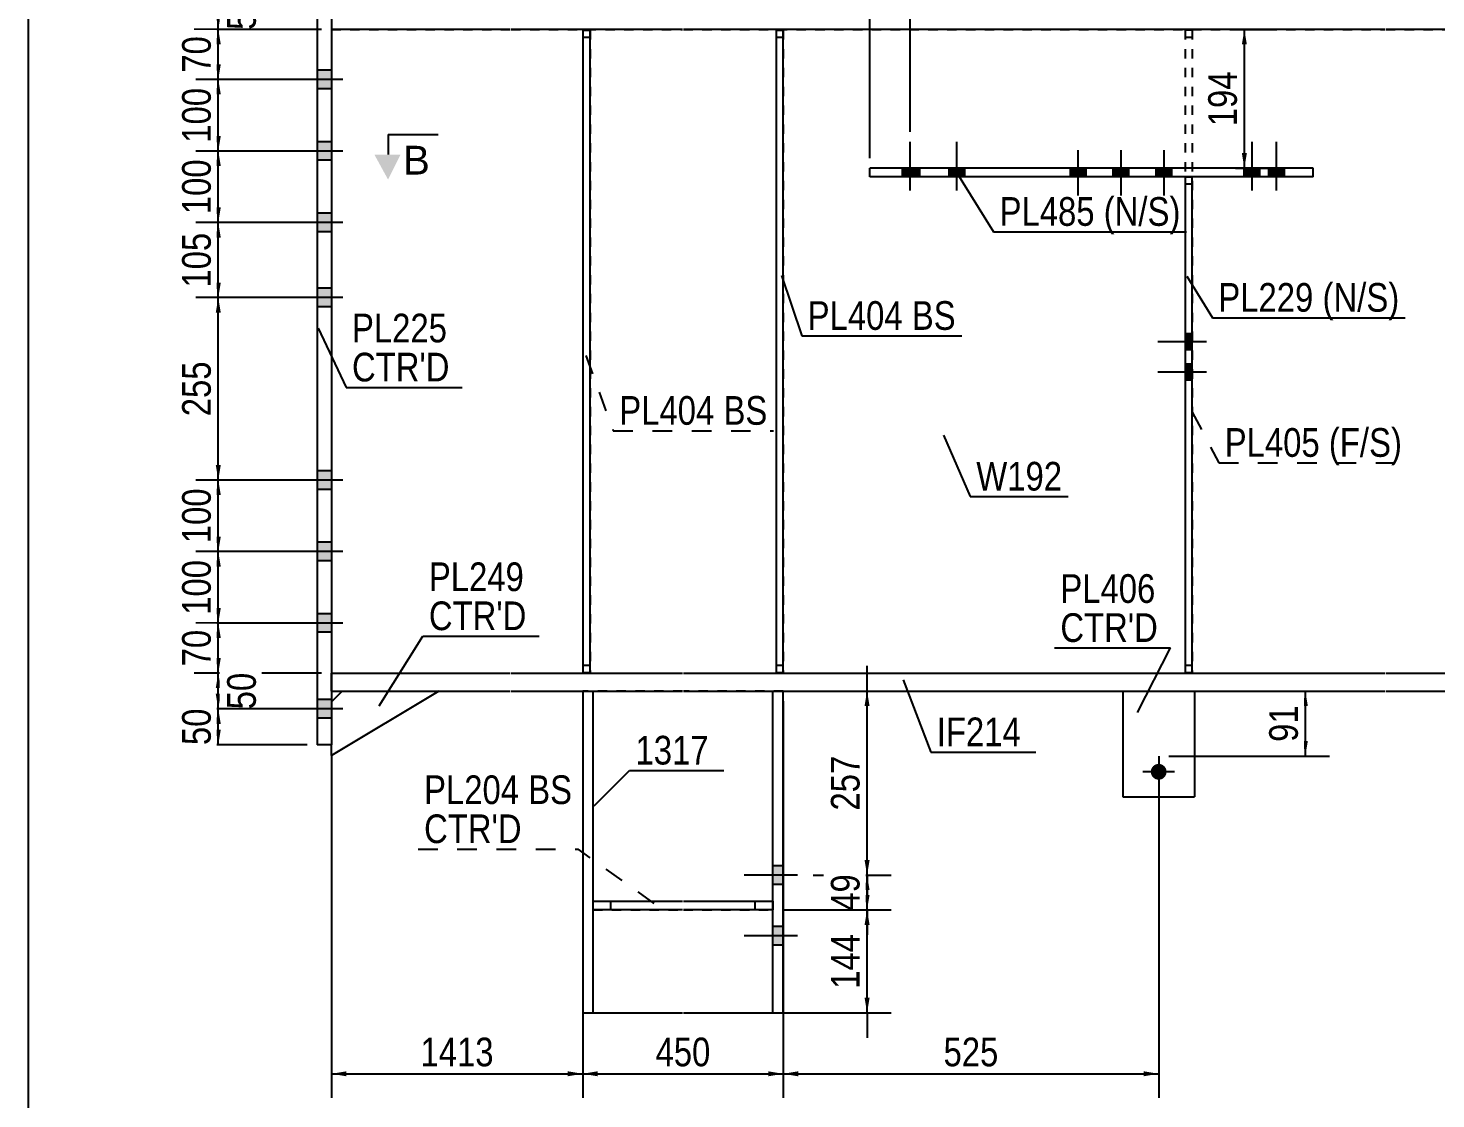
# Model space of a CAD drawing. Header units: millimetres. Extents: x -247 to 166, y -171 to 116.
# Drawn here: x -244.2 to -103.6, y -49.7 to 57.3 of the extents above; entities that cross this region are included whole.
import ezdxf

# ---------------------------------------------------------------- set-up
doc = ezdxf.new("R2010")
doc.units = ezdxf.units.MM
doc.linetypes.add('DXK_LINE_DOT1', pattern=[1.8814, 0.9407, -0.9407])
doc.linetypes.add('DXK_LINE_DOT2', pattern=[3.9198, 1.9599, -1.9599])
doc.styles.add('Arial', font='ARIAL.TTF', dxfattribs={"height": 0.2})
doc.styles.add('Arial Narrow', font='ARIALN.TTF', dxfattribs={"height": 0.2})

# ---------------------------------------------------------------- blocks, each defined once
blk = doc.blocks.new('Unknown-629050129-1210')
at = {"color": 5, "linetype": 'Continuous'}
blk.add_line((-244.22, 116.47), (-244.22, -170.53), dxfattribs=at)
blk = doc.blocks.new('Bolt-629050129-1673 - 1634')
at = {"linetype": 'Continuous'}
for points in [[(-169.83, -26.39), (-169.83, -28.25), (-168.79, -28.25), (-168.79, -26.39)], [(-169.83, -32.46), (-169.83, -34.32), (-168.79, -34.32), (-168.79, -32.46)]]:
    blk.add_hatch(color=3, dxfattribs=at).paths.add_polyline_path(points)
at = {"color": 3, "linetype": 'Continuous'}
for p, q in [((-168.79, -26.39), (-169.83, -26.39)), ((-167.36, -27.32), (-172.71, -27.32)), ((-168.79, -28.25), (-169.83, -28.25)), ((-167.36, -33.39), (-172.71, -33.39)), ((-168.79, -32.46), (-169.83, -32.46)), ((-168.79, -34.32), (-169.83, -34.32))]:
    blk.add_line(p, q, dxfattribs=at)
blk = doc.blocks.new('Part-629050129-1794 - 1634')
at = {"color": 2, "linetype": 'Continuous'}
for p, q in [((-188.81, 57.07), (-188.81, -7.07)), ((-188.81, 57.07), (-188.09, 57.07)), ((-188.09, -7.07), (-188.09, 57.07)), ((-188.81, -7.07), (-188.09, -7.07))]:
    blk.add_line(p, q, dxfattribs=at)
at = {"color": 7, "linetype": 'DXK_LINE_DOT1'}
for p, q in [((-188.81, 56.36), (-188.09, 56.36)), ((-188.81, -6.36), (-188.09, -6.36))]:
    blk.add_line(p, q, dxfattribs=at)
blk = doc.blocks.new('Part-629050129-2099 - 1634')
at = {"color": 2, "linetype": 'Continuous'}
for p, q in [((-213.93, -8.93), (-213.93, -7.14)), ((-213.93, -7.14), (-196.07, -7.14)), ((-195.97, -7.14), (-178.86, -7.14)), ((-178.76, -7.14), (-108.7, -7.14)), ((-108.6, -7.14), (-13.7, -7.14)), ((-213.93, -8.93), (-196.07, -8.93)), ((-195.97, -8.93), (-178.86, -8.93)), ((-178.76, -8.93), (-108.7, -8.93)), ((-108.6, -8.93), (-13.7, -8.93))]:
    blk.add_line(p, q, dxfattribs=at)
blk = doc.blocks.new('Bolt-629050129-1727 - 1634')
at = {"linetype": 'Continuous'}
for points in [[(-128.64, 26.73), (-128.64, 25.16), (-127.93, 25.16), (-127.93, 26.73)], [(-128.64, 23.7), (-128.64, 22.13), (-127.93, 22.13), (-127.93, 23.7)]]:
    blk.add_hatch(color=3, dxfattribs=at).paths.add_polyline_path(points)
at = {"color": 3, "linetype": 'Continuous'}
for p, q in [((-127.93, 26.73), (-128.64, 26.73)), ((-126.5, 25.95), (-131.36, 25.95)), ((-127.93, 25.16), (-128.64, 25.16)), ((-126.5, 22.92), (-131.36, 22.92)), ((-127.93, 23.7), (-128.64, 23.7)), ((-127.93, 22.13), (-128.64, 22.13))]:
    blk.add_line(p, q, dxfattribs=at)
blk = doc.blocks.new('Bolt-629050129-1671 - 1634')
at = {"linetype": 'Continuous'}
blk.add_hatch(color=3, dxfattribs=at).paths.add_polyline_path([(-131.29, -17.79, -1), (-131.29, -16.21, -1)])
at = {"color": 3, "linetype": 'Continuous'}
for p, q in [((-131.29, -15.43), (-131.29, -18.57)), ((-129.71, -17), (-132.86, -17))]:
    blk.add_line(p, q, dxfattribs=at)
blk = doc.blocks.new('Bolt-629050129-1728 - 1634')
at = {"color": 3, "linetype": 'DXK_LINE_DOT2'}
for p, q in [((-127.93, 26.73), (-128.64, 26.73)), ((-126.5, 25.95), (-131.36, 25.95)), ((-127.93, 25.16), (-128.64, 25.16)), ((-126.5, 22.92), (-131.36, 22.92)), ((-127.93, 23.7), (-128.64, 23.7)), ((-127.93, 22.13), (-128.64, 22.13))]:
    blk.add_line(p, q, dxfattribs=at)
blk = doc.blocks.new('Bolt-629050129-1672 - 1634')
at = {"linetype": 'Continuous'}
for points in [[(-169.83, -26.39), (-169.83, -28.25), (-168.79, -28.25), (-168.79, -26.39)], [(-169.83, -32.46), (-169.83, -34.32), (-168.79, -34.32), (-168.79, -32.46)]]:
    blk.add_hatch(color=3, dxfattribs=at).paths.add_polyline_path(points)
at = {"color": 3, "linetype": 'Continuous'}
for p, q in [((-168.79, -26.39), (-169.83, -26.39)), ((-167.36, -27.32), (-172.71, -27.32)), ((-168.79, -28.25), (-169.83, -28.25)), ((-167.36, -33.39), (-172.71, -33.39)), ((-168.79, -32.46), (-169.83, -32.46)), ((-168.79, -34.32), (-169.83, -34.32))]:
    blk.add_line(p, q, dxfattribs=at)
blk = doc.blocks.new('Part-629050129-1726 - 1634')
at = {"color": 2, "linetype": 'Continuous'}
for p, q in [((-134.86, -8.93), (-134.86, -19.5)), ((-127.71, -8.93), (-127.71, -19.5)), ((-134.86, -19.5), (-127.71, -19.5))]:
    blk.add_line(p, q, dxfattribs=at)
at = {"color": 7, "linetype": 'DXK_LINE_DOT1'}
blk.add_line((-134.86, -8.93), (-127.71, -8.93), dxfattribs=at)
blk = doc.blocks.new('Part-629050129-1881 - 1634')
at = {"color": 2, "linetype": 'Continuous'}
for p, q in [((-128.64, 42.43), (-128.64, -7.07)), ((-127.93, -7.07), (-127.93, 42.43)), ((-128.64, -7.07), (-127.93, -7.07))]:
    blk.add_line(p, q, dxfattribs=at)
at = {"color": 7, "linetype": 'DXK_LINE_DOT1'}
for p, q in [((-128.64, 42.43), (-127.93, 42.43)), ((-128.64, 41.71), (-127.93, 41.71))]:
    blk.add_line(p, q, dxfattribs=at)
blk = doc.blocks.new('Part-629050129-1750 - 1634')
at = {"color": 7, "linetype": 'DXK_LINE_DOT1'}
for p, q in [((-128.64, 57.07), (-128.64, -7.07)), ((-127.93, 57.07), (-128.64, 57.07)), ((-128.64, 56.36), (-127.93, 56.36)), ((-127.93, 57.07), (-127.93, -7.07)), ((-128.64, -6.36), (-127.93, -6.36)), ((-128.64, -7.07), (-127.93, -7.07))]:
    blk.add_line(p, q, dxfattribs=at)
blk = doc.blocks.new('Part-629050129-1772 - 1634')
at = {"color": 7, "linetype": 'DXK_LINE_DOT1'}
for p, q in [((-169.5, 57.07), (-169.5, -7.07)), ((-168.79, 57.07), (-169.5, 57.07)), ((-169.5, 56.36), (-168.79, 56.36)), ((-168.79, 57.07), (-168.79, -7.07)), ((-169.5, -6.36), (-168.79, -6.36)), ((-169.5, -7.07), (-168.79, -7.07))]:
    blk.add_line(p, q, dxfattribs=at)
blk = doc.blocks.new('Part-629050129-1859 - 1634')
at = {"color": 2, "linetype": 'Continuous'}
for p, q in [((-169.5, 57.07), (-169.5, -7.07)), ((-169.5, 57.07), (-168.79, 57.07)), ((-168.79, -7.07), (-168.79, 57.07)), ((-169.5, -7.07), (-168.79, -7.07))]:
    blk.add_line(p, q, dxfattribs=at)
blk = doc.blocks.new('Part-629050129-2055 - 1634')
at = {"color": 2, "linetype": 'Continuous'}
for p, q in [((-213.93, 58.93), (-213.93, 57.14)), ((-196.07, 57.14), (-213.93, 57.14)), ((-178.86, 57.14), (-195.97, 57.14)), ((-108.7, 57.14), (-178.76, 57.14)), ((-13.7, 57.14), (-108.6, 57.14))]:
    blk.add_line(p, q, dxfattribs=at)
blk = doc.blocks.new('Part-629050129-2138 - 1634')
at = {"color": 2, "linetype": 'Continuous'}
for p, q in [((-215.36, 64.29), (-213.93, 64.29)), ((-215.36, 64.29), (-215.36, -14.29)), ((-213.93, 64.29), (-213.93, -14.29)), ((-213.93, -14.29), (-215.36, -14.29))]:
    blk.add_line(p, q, dxfattribs=at)
blk = doc.blocks.new('Part-629050129-2167 - 1634')
at = {"color": 2, "linetype": 'Continuous'}
for p, q in [((-203.21, -8.93), (-213.93, -15.36)), ((-212.86, -8.93), (-213.93, -10)), ((-213.93, -15.36), (-213.93, -14.29))]:
    blk.add_line(p, q, dxfattribs=at)
at = {"color": 7, "linetype": 'DXK_LINE_DOT1'}
for p, q in [((-212.86, -8.93), (-203.21, -8.93)), ((-213.93, -10), (-213.93, -14.29))]:
    blk.add_line(p, q, dxfattribs=at)
blk = doc.blocks.new('Part-629050129-2177 - 1634')
at = {"color": 7, "linetype": 'DXK_LINE_DOT1'}
for p, q in [((-213.93, 57.14), (-213.93, -7.14)), ((-213.93, 57.14), (-196.07, 57.14)), ((-195.97, 57.14), (-178.86, 57.14)), ((-178.76, 57.14), (-108.7, 57.14)), ((-108.6, 57.14), (-95.92, 57.14)), ((-213.93, -7.14), (-196.07, -7.14)), ((-195.97, -7.14), (-178.86, -7.14)), ((-178.76, -7.14), (-108.7, -7.14)), ((-108.6, -7.14), (-95.92, -7.14))]:
    blk.add_line(p, q, dxfattribs=at)
blk = doc.blocks.new('Bolt-629050129-2180 - 1634')
at = {"linetype": 'Continuous'}
for points in [[(-215.36, 61.64), (-215.36, 59.79), (-213.93, 59.79), (-213.93, 61.64)], [(-215.36, 61.64), (-215.36, 59.79), (-213.93, 59.79), (-213.93, 61.64)], [(-215.36, 53.07), (-215.36, 51.21), (-213.93, 51.21), (-213.93, 53.07)], [(-215.36, 53.07), (-215.36, 51.21), (-213.93, 51.21), (-213.93, 53.07)], [(-215.36, 45.93), (-215.36, 44.07), (-213.93, 44.07), (-213.93, 45.93)], [(-215.36, 45.93), (-215.36, 44.07), (-213.93, 44.07), (-213.93, 45.93)], [(-215.36, 38.79), (-215.36, 36.93), (-213.93, 36.93), (-213.93, 38.79)], [(-215.36, 38.79), (-215.36, 36.93), (-213.93, 36.93), (-213.93, 38.79)], [(-215.36, 31.29), (-215.36, 29.43), (-213.93, 29.43), (-213.93, 31.29)], [(-215.36, 31.29), (-215.36, 29.43), (-213.93, 29.43), (-213.93, 31.29)], [(-215.36, 13.07), (-215.36, 11.21), (-213.93, 11.21), (-213.93, 13.07)], [(-215.36, 13.07), (-215.36, 11.21), (-213.93, 11.21), (-213.93, 13.07)], [(-215.36, 5.93), (-215.36, 4.07), (-213.93, 4.07), (-213.93, 5.93)], [(-215.36, 5.93), (-215.36, 4.07), (-213.93, 4.07), (-213.93, 5.93)], [(-215.36, -1.21), (-215.36, -3.07), (-213.93, -3.07), (-213.93, -1.21)], [(-215.36, -1.21), (-215.36, -3.07), (-213.93, -3.07), (-213.93, -1.21)], [(-215.36, -9.79), (-215.36, -11.64), (-213.93, -11.64), (-213.93, -9.79)], [(-215.36, -9.79), (-215.36, -11.64), (-213.93, -11.64), (-213.93, -9.79)]]:
    blk.add_hatch(color=3, dxfattribs=at).paths.add_polyline_path(points)
at = {"color": 3, "linetype": 'Continuous'}
for p, q in [((-212.79, 60.71), (-220.36, 60.71)), ((-212.79, 60.71), (-220.36, 60.71)), ((-213.93, 61.64), (-215.36, 61.64)), ((-213.93, 61.64), (-215.36, 61.64)), ((-213.93, 59.79), (-215.36, 59.79)), ((-213.93, 59.79), (-215.36, 59.79)), ((-212.79, 52.14), (-220.36, 52.14)), ((-212.79, 52.14), (-220.36, 52.14)), ((-213.93, 53.07), (-215.36, 53.07)), ((-213.93, 53.07), (-215.36, 53.07)), ((-213.93, 51.21), (-215.36, 51.21)), ((-213.93, 51.21), (-215.36, 51.21)), ((-212.79, 45), (-220.36, 45)), ((-212.79, 45), (-220.36, 45)), ((-213.93, 45.93), (-215.36, 45.93)), ((-213.93, 45.93), (-215.36, 45.93)), ((-213.93, 44.07), (-215.36, 44.07)), ((-213.93, 44.07), (-215.36, 44.07)), ((-213.93, 38.79), (-215.36, 38.79)), ((-213.93, 38.79), (-215.36, 38.79)), ((-212.79, 37.86), (-220.36, 37.86)), ((-212.79, 37.86), (-220.36, 37.86)), ((-213.93, 36.93), (-215.36, 36.93)), ((-213.93, 36.93), (-215.36, 36.93)), ((-213.93, 31.29), (-215.36, 31.29)), ((-213.93, 31.29), (-215.36, 31.29)), ((-212.79, 30.36), (-220.36, 30.36)), ((-212.79, 30.36), (-220.36, 30.36)), ((-213.93, 29.43), (-215.36, 29.43)), ((-213.93, 29.43), (-215.36, 29.43)), ((-213.93, 13.07), (-215.36, 13.07)), ((-213.93, 13.07), (-215.36, 13.07)), ((-212.79, 12.14), (-220.36, 12.14)), ((-212.79, 12.14), (-220.36, 12.14)), ((-213.93, 11.21), (-215.36, 11.21)), ((-213.93, 11.21), (-215.36, 11.21)), ((-213.93, 5.93), (-215.36, 5.93)), ((-213.93, 5.93), (-215.36, 5.93)), ((-212.79, 5), (-220.36, 5)), ((-212.79, 5), (-220.36, 5)), ((-213.93, 4.07), (-215.36, 4.07)), ((-213.93, 4.07), (-215.36, 4.07)), ((-213.93, -1.21), (-215.36, -1.21)), ((-213.93, -1.21), (-215.36, -1.21)), ((-212.79, -2.14), (-220.36, -2.14)), ((-212.79, -2.14), (-220.36, -2.14)), ((-213.93, -3.07), (-215.36, -3.07)), ((-213.93, -3.07), (-215.36, -3.07)), ((-213.93, -9.79), (-215.36, -9.79)), ((-213.93, -9.79), (-215.36, -9.79)), ((-212.79, -10.71), (-220.36, -10.71)), ((-212.79, -10.71), (-220.36, -10.71)), ((-213.93, -11.64), (-215.36, -11.64)), ((-213.93, -11.64), (-215.36, -11.64))]:
    blk.add_line(p, q, dxfattribs=at)
blk = doc.blocks.new('Part-629050129-2203 - 1634')
at = {"color": 7, "linetype": 'DXK_LINE_DOT1'}
for p, q in [((-188.81, 57.07), (-188.81, -7.07)), ((-188.09, 57.07), (-188.81, 57.07)), ((-188.09, 57.07), (-188.09, -7.07)), ((-188.81, -7.07), (-188.09, -7.07))]:
    blk.add_line(p, q, dxfattribs=at)
blk = doc.blocks.new('Part-629050129-2225 - 1634')
at = {"color": 2, "linetype": 'Continuous'}
for p, q in [((-187.79, -29.93), (-178.86, -29.93)), ((-178.86, -30.79), (-187.79, -30.79)), ((-178.76, -29.93), (-169.83, -29.93)), ((-169.83, -30.79), (-178.76, -30.79))]:
    blk.add_line(p, q, dxfattribs=at)
at = {"color": 7, "linetype": 'DXK_LINE_DOT1'}
for p, q in [((-187.79, -30.79), (-187.79, -29.93)), ((-186, -30.79), (-186, -29.93)), ((-171.61, -30.79), (-171.61, -29.93)), ((-169.83, -29.93), (-169.83, -30.79))]:
    blk.add_line(p, q, dxfattribs=at)
blk = doc.blocks.new('Part-629050129-2247 - 1634')
at = {"color": 7, "linetype": 'DXK_LINE_DOT1'}
for p, q in [((-187.79, -29.93), (-178.86, -29.93)), ((-187.79, -30.79), (-178.86, -30.79)), ((-178.76, -29.93), (-169.83, -29.93)), ((-178.76, -30.79), (-169.83, -30.79))]:
    blk.add_line(p, q, dxfattribs=at)
blk = doc.blocks.new('Part-629050129-2252 - 1634')
at = {"color": 2, "linetype": 'Continuous'}
for p, q in [((-188.83, -8.93), (-188.83, -41.07)), ((-187.79, -41.07), (-187.79, -8.93)), ((-169.83, -41.07), (-169.83, -8.93)), ((-168.79, -41.07), (-168.79, -8.93)), ((-188.83, -41.07), (-178.86, -41.07)), ((-178.76, -41.07), (-168.79, -41.07))]:
    blk.add_line(p, q, dxfattribs=at)
at = {"color": 7, "linetype": 'DXK_LINE_DOT1'}
for p, q in [((-178.86, -8.93), (-188.83, -8.93)), ((-168.79, -8.93), (-178.76, -8.93))]:
    blk.add_line(p, q, dxfattribs=at)
blk = doc.blocks.new('Part-629050129-3416 - 1634')
at = {"color": 2, "linetype": 'Continuous'}
for p, q in [((-160.13, 42.43), (-160.13, 43.29)), ((-115.85, 43.29), (-160.13, 43.29)), ((-115.85, 42.43), (-160.13, 42.43)), ((-155.15, 42.43), (-155.15, 43.29)), ((-121.22, 42.43), (-121.22, 43.29)), ((-115.85, 42.43), (-115.85, 43.29))]:
    blk.add_line(p, q, dxfattribs=at)
blk = doc.blocks.new('Bolt-629050129-3427 - 1634')
at = {"linetype": 'Continuous'}
for points in [[(-122.74, 42.43), (-121.17, 42.43), (-121.17, 43.29), (-122.74, 43.29)], [(-120.29, 42.43), (-118.72, 42.43), (-118.72, 43.29), (-120.29, 43.29)]]:
    blk.add_hatch(color=3, dxfattribs=at).paths.add_polyline_path(points)
at = {"color": 3, "linetype": 'Continuous'}
for p, q in [((-121.95, 41.07), (-121.95, 45.93)), ((-119.51, 41.07), (-119.51, 45.93)), ((-122.74, 42.43), (-122.74, 43.29)), ((-121.17, 42.43), (-121.17, 43.29)), ((-120.29, 42.43), (-120.29, 43.29)), ((-118.72, 42.43), (-118.72, 43.29))]:
    blk.add_line(p, q, dxfattribs=at)
blk = doc.blocks.new('Bolt-629050129-3428 - 1634')
at = {"linetype": 'Continuous'}
for points in [[(-156.89, 42.43), (-155.32, 42.43), (-155.32, 43.29), (-156.89, 43.29)], [(-152.23, 42.43), (-150.66, 42.43), (-150.66, 43.29), (-152.23, 43.29)]]:
    blk.add_hatch(color=3, dxfattribs=at).paths.add_polyline_path(points)
at = {"color": 3, "linetype": 'Continuous'}
for p, q in [((-156.1, 41.07), (-156.1, 45.93)), ((-151.45, 41.07), (-151.45, 45.93)), ((-156.89, 42.43), (-156.89, 43.29)), ((-155.32, 42.43), (-155.32, 43.29)), ((-152.23, 42.43), (-152.23, 43.29)), ((-150.66, 42.43), (-150.66, 43.29))]:
    blk.add_line(p, q, dxfattribs=at)
blk = doc.blocks.new('Bolt-629050129-6801 - 1634')
at = {"linetype": 'Continuous'}
for points in [[(-138.57, 43.29), (-140.14, 43.29), (-140.14, 42.43), (-138.57, 42.43)], [(-134.29, 43.29), (-135.86, 43.29), (-135.86, 42.43), (-134.29, 42.43)], [(-130, 43.29), (-131.57, 43.29), (-131.57, 42.43), (-130, 42.43)]]:
    blk.add_hatch(color=3, dxfattribs=at).paths.add_polyline_path(points)
at = {"color": 3, "linetype": 'Continuous'}
for p, q in [((-139.36, 45.07), (-139.36, 40.21)), ((-135.07, 45.07), (-135.07, 40.21)), ((-130.79, 45.07), (-130.79, 40.21)), ((-140.14, 43.29), (-140.14, 42.43)), ((-138.57, 43.29), (-138.57, 42.43)), ((-135.86, 43.29), (-135.86, 42.43)), ((-134.29, 43.29), (-134.29, 42.43)), ((-131.57, 43.29), (-131.57, 42.43)), ((-130, 43.29), (-130, 42.43))]:
    blk.add_line(p, q, dxfattribs=at)
blk = doc.blocks.new('StraightDimension-629050129-6366 - 1634')
at = {"linetype": 'Continuous'}
blk.add_hatch(color=7, dxfattribs=at).paths.add_polyline_path([(-161.63, 98.41), (-160.13, 98.16), (-161.63, 97.91)])
at = {"color": 7, "linetype": 'Continuous'}
for p, q in [((-160.13, 44.29), (-160.13, 102.66)), ((-170.2, 98.16), (-160.13, 98.16))]:
    blk.add_line(p, q, dxfattribs=at)
at = {"color": 0}
blk.add_wipeout([(-160.91, 99.06), (-160.91, 103.26), (-169.42, 103.26), (-169.42, 99.06)], dxfattribs=at)
at = {"color": 3, "style": 'Arial Narrow'}
blk.add_text('1984', height=2.863, dxfattribs=at).set_placement((-168.82, 99.66))
blk = doc.blocks.new('StraightDimension-629050129-2332 - 1634')
at = {"linetype": 'Continuous'}
for points in [[(-116.89, -10.43), (-116.64, -8.93), (-116.39, -10.43)], [(-116.39, -13.93), (-116.64, -15.43), (-116.89, -13.93)]]:
    blk.add_hatch(color=7, dxfattribs=at).paths.add_polyline_path(points)
at = {"color": 7, "linetype": 'Continuous'}
for p, q in [((-121.8, -8.93), (-114.24, -8.93)), ((-116.64, -15.43), (-116.64, -8.93)), ((-130.29, -15.43), (-114.24, -15.43))]:
    blk.add_line(p, q, dxfattribs=at)
at = {"color": 0}
blk.add_wipeout([(-116.79, -9.75), (-120.99, -9.75), (-120.99, -14.61), (-116.79, -14.61)], dxfattribs=at)
at = {"color": 3, "style": 'Arial Narrow'}
blk.add_text('91', height=2.863, rotation=90.0002, dxfattribs=at).set_placement((-117.39, -14.01))
blk = doc.blocks.new('StraightDimension-629050129-6365 - 1634')
at = {"linetype": 'Continuous'}
blk.add_hatch(color=7, dxfattribs=at).paths.add_polyline_path([(-157.6, 92.71), (-156.1, 92.46), (-157.6, 92.21)])
at = {"color": 7, "linetype": 'Continuous'}
for p, q in [((-156.1, 46.93), (-156.1, 96.96)), ((-166.17, 92.46), (-156.1, 92.46))]:
    blk.add_line(p, q, dxfattribs=at)
at = {"color": 0}
blk.add_wipeout([(-156.88, 93.36), (-156.88, 97.56), (-165.39, 97.56), (-165.39, 93.36)], dxfattribs=at)
at = {"color": 3, "style": 'Arial Narrow'}
blk.add_text('2041', height=2.863, dxfattribs=at).set_placement((-164.79, 93.96))
blk = doc.blocks.new('StraightDimension-629050129-2449 - 1634')
at = {"linetype": 'Continuous'}
for points in [[(-212.43, -47.41), (-213.93, -47.16), (-212.43, -46.91)], [(-190.33, -46.91), (-188.83, -47.16), (-190.33, -47.41)]]:
    blk.add_hatch(color=7, dxfattribs=at).paths.add_polyline_path(points)
at = {"color": 7, "linetype": 'Continuous'}
for p, q in [((-188.83, -9.93), (-188.83, -49.56)), ((-213.93, -15.29), (-213.93, -49.56)), ((-213.93, -47.16), (-188.83, -47.16))]:
    blk.add_line(p, q, dxfattribs=at)
at = {"color": 0}
blk.add_wipeout([(-197.12, -47.01), (-197.12, -42.81), (-205.63, -42.81), (-205.63, -47.01)], dxfattribs=at)
at = {"color": 3, "style": 'Arial Narrow'}
blk.add_text('1413', height=2.863, dxfattribs=at).set_placement((-205.03, -46.41))
blk = doc.blocks.new('StraightDimension-629050129-2459 - 1634')
at = {"linetype": 'Continuous'}
for points in [[(-187.33, -47.41), (-188.83, -47.16), (-187.33, -46.91)], [(-170.29, -46.91), (-168.79, -47.16), (-170.29, -47.41)]]:
    blk.add_hatch(color=7, dxfattribs=at).paths.add_polyline_path(points)
at = {"color": 7, "linetype": 'Continuous'}
for p, q in [((-188.83, -9.93), (-188.83, -49.56)), ((-168.79, -9.93), (-168.79, -49.56)), ((-188.83, -47.16), (-168.79, -47.16))]:
    blk.add_line(p, q, dxfattribs=at)
at = {"color": 0}
blk.add_wipeout([(-175.46, -47.01), (-175.46, -42.81), (-182.15, -42.81), (-182.15, -47.01)], dxfattribs=at)
at = {"color": 3, "style": 'Arial Narrow'}
blk.add_text('450', height=2.863, dxfattribs=at).set_placement((-181.55, -46.41))
blk = doc.blocks.new('StraightDimension-629050129-2467 - 1634')
at = {"linetype": 'Continuous'}
for points in [[(-167.29, -47.41), (-168.79, -47.16), (-167.29, -46.91)], [(-132.79, -46.91), (-131.29, -47.16), (-132.79, -47.41)]]:
    blk.add_hatch(color=7, dxfattribs=at).paths.add_polyline_path(points)
at = {"color": 7, "linetype": 'Continuous'}
for p, q in [((-168.79, -9.93), (-168.79, -49.56)), ((-131.29, -16.43), (-131.29, -49.56)), ((-168.79, -47.16), (-131.29, -47.16))]:
    blk.add_line(p, q, dxfattribs=at)
at = {"color": 0}
blk.add_wipeout([(-146.69, -47.01), (-146.69, -42.81), (-153.38, -42.81), (-153.38, -47.01)], dxfattribs=at)
at = {"color": 3, "style": 'Arial Narrow'}
blk.add_text('525', height=2.863, dxfattribs=at).set_placement((-152.78, -46.41))
blk = doc.blocks.new('StraightDimension-629050129-2559 - 1634')
at = {"linetype": 'Continuous'}
for points in [[(-122.98, 55.64), (-122.73, 57.14), (-122.48, 55.64)], [(-122.48, 44.79), (-122.73, 43.29), (-122.98, 44.79)]]:
    blk.add_hatch(color=7, dxfattribs=at).paths.add_polyline_path(points)
at = {"color": 7, "linetype": 'Continuous'}
for p, q in [((-123.61, 57.14), (-120.33, 57.14)), ((-122.73, 43.29), (-122.73, 57.14)), ((-123.61, 43.29), (-120.33, 43.29))]:
    blk.add_line(p, q, dxfattribs=at)
at = {"color": 0}
blk.add_wipeout([(-122.88, 53.56), (-127.08, 53.56), (-127.08, 46.87), (-122.88, 46.87)], dxfattribs=at)
at = {"color": 3, "style": 'Arial Narrow'}
blk.add_text('194', height=2.863, rotation=90.0002, dxfattribs=at).set_placement((-123.48, 47.47))
blk = doc.blocks.new('StraightDimension-629050129-3765 - 1634')
at = {"linetype": 'Continuous'}
for points in [[(-225.48, 59.21), (-225.23, 60.71), (-224.98, 59.21)], [(-224.98, 58.64), (-225.23, 57.14), (-225.48, 58.64)]]:
    blk.add_hatch(color=7, dxfattribs=at).paths.add_polyline_path(points)
at = {"color": 7, "linetype": 'Continuous'}
for p, q in [((-214.93, 60.71), (-227.63, 60.71)), ((-225.23, 57.14), (-225.23, 60.71)), ((-214.93, 57.14), (-227.63, 57.14))]:
    blk.add_line(p, q, dxfattribs=at)
at = {"color": 0}
blk.add_wipeout([(-220.88, 61.36), (-225.08, 61.36), (-225.08, 56.5), (-220.88, 56.5)], dxfattribs=at)
at = {"color": 3, "style": 'Arial Narrow'}
blk.add_text('50', height=2.863, rotation=90.0002, dxfattribs=at).set_placement((-221.48, 57.1))
blk = doc.blocks.new('StraightDimension-629050129-3766 - 1634')
at = {"linetype": 'Continuous'}
for points in [[(-225.48, 55.64), (-225.23, 57.14), (-224.98, 55.64)], [(-224.98, 53.65), (-225.23, 52.15), (-225.48, 53.65)]]:
    blk.add_hatch(color=7, dxfattribs=at).paths.add_polyline_path(points)
at = {"color": 7, "linetype": 'Continuous'}
for p, q in [((-214.93, 57.14), (-227.48, 57.14)), ((-225.23, 52.15), (-225.23, 57.14)), ((-214.93, 52.15), (-227.48, 52.15))]:
    blk.add_line(p, q, dxfattribs=at)
at = {"color": 0}
blk.add_wipeout([(-225.38, 57.07), (-229.58, 57.07), (-229.58, 52.22), (-225.38, 52.22)], dxfattribs=at)
at = {"color": 3, "style": 'Arial Narrow'}
blk.add_text('70', height=2.863, rotation=90.0002, dxfattribs=at).set_placement((-225.98, 52.82))
blk = doc.blocks.new('StraightDimension-629050129-3767 - 1634')
at = {"linetype": 'Continuous'}
for points in [[(-225.48, 50.65), (-225.23, 52.15), (-224.98, 50.65)], [(-224.98, 46.5), (-225.23, 45), (-225.48, 46.5)]]:
    blk.add_hatch(color=7, dxfattribs=at).paths.add_polyline_path(points)
at = {"color": 7, "linetype": 'Continuous'}
for p, q in [((-214.93, 52.15), (-227.48, 52.15)), ((-225.23, 45), (-225.23, 52.15)), ((-214.93, 45), (-227.48, 45))]:
    blk.add_line(p, q, dxfattribs=at)
at = {"color": 0}
blk.add_wipeout([(-225.38, 51.92), (-229.58, 51.92), (-229.58, 45.23), (-225.38, 45.23)], dxfattribs=at)
at = {"color": 3, "style": 'Arial Narrow'}
blk.add_text('100', height=2.863, rotation=90.0002, dxfattribs=at).set_placement((-225.98, 45.83))
blk = doc.blocks.new('StraightDimension-629050129-3768 - 1634')
at = {"linetype": 'Continuous'}
for points in [[(-225.48, 43.5), (-225.23, 45), (-224.98, 43.5)], [(-224.98, 39.36), (-225.23, 37.86), (-225.48, 39.36)]]:
    blk.add_hatch(color=7, dxfattribs=at).paths.add_polyline_path(points)
at = {"color": 7, "linetype": 'Continuous'}
for p, q in [((-214.93, 45), (-227.48, 45)), ((-225.23, 37.86), (-225.23, 45)), ((-214.93, 37.86), (-227.48, 37.86))]:
    blk.add_line(p, q, dxfattribs=at)
at = {"color": 0}
blk.add_wipeout([(-225.38, 44.77), (-229.58, 44.77), (-229.58, 38.09), (-225.38, 38.09)], dxfattribs=at)
at = {"color": 3, "style": 'Arial Narrow'}
blk.add_text('100', height=2.863, rotation=90.0002, dxfattribs=at).set_placement((-225.98, 38.69))
blk = doc.blocks.new('StraightDimension-629050129-3769 - 1634')
at = {"linetype": 'Continuous'}
for points in [[(-225.48, 36.36), (-225.23, 37.86), (-224.98, 36.36)], [(-224.98, 31.86), (-225.23, 30.36), (-225.48, 31.86)]]:
    blk.add_hatch(color=7, dxfattribs=at).paths.add_polyline_path(points)
at = {"color": 7, "linetype": 'Continuous'}
for p, q in [((-214.93, 37.86), (-227.48, 37.86)), ((-225.23, 30.36), (-225.23, 37.86)), ((-214.93, 30.36), (-227.48, 30.36))]:
    blk.add_line(p, q, dxfattribs=at)
at = {"color": 0}
blk.add_wipeout([(-225.38, 37.45), (-229.58, 37.45), (-229.58, 30.76), (-225.38, 30.76)], dxfattribs=at)
at = {"color": 3, "style": 'Arial Narrow'}
blk.add_text('105', height=2.863, rotation=90.0002, dxfattribs=at).set_placement((-225.98, 31.36))
blk = doc.blocks.new('StraightDimension-629050129-3770 - 1634')
at = {"linetype": 'Continuous'}
for points in [[(-225.48, 28.86), (-225.23, 30.36), (-224.98, 28.86)], [(-224.98, 13.64), (-225.23, 12.14), (-225.48, 13.64)]]:
    blk.add_hatch(color=7, dxfattribs=at).paths.add_polyline_path(points)
at = {"color": 7, "linetype": 'Continuous'}
for p, q in [((-214.93, 30.36), (-227.48, 30.36)), ((-225.23, 12.14), (-225.23, 30.36)), ((-214.93, 12.14), (-227.48, 12.14))]:
    blk.add_line(p, q, dxfattribs=at)
at = {"color": 0}
blk.add_wipeout([(-225.38, 24.59), (-229.58, 24.59), (-229.58, 17.91), (-225.38, 17.91)], dxfattribs=at)
at = {"color": 3, "style": 'Arial Narrow'}
blk.add_text('255', height=2.863, rotation=90.0002, dxfattribs=at).set_placement((-225.98, 18.51))
blk = doc.blocks.new('StraightDimension-629050129-3771 - 1634')
at = {"linetype": 'Continuous'}
for points in [[(-225.48, 10.64), (-225.23, 12.14), (-224.98, 10.64)], [(-224.98, 6.5), (-225.23, 5), (-225.48, 6.5)]]:
    blk.add_hatch(color=7, dxfattribs=at).paths.add_polyline_path(points)
at = {"color": 7, "linetype": 'Continuous'}
for p, q in [((-214.93, 12.14), (-227.48, 12.14)), ((-225.23, 5), (-225.23, 12.14)), ((-214.93, 5), (-227.48, 5))]:
    blk.add_line(p, q, dxfattribs=at)
at = {"color": 0}
blk.add_wipeout([(-225.38, 11.91), (-229.58, 11.91), (-229.58, 5.23), (-225.38, 5.23)], dxfattribs=at)
at = {"color": 3, "style": 'Arial Narrow'}
blk.add_text('100', height=2.863, rotation=90.0002, dxfattribs=at).set_placement((-225.98, 5.83))
blk = doc.blocks.new('StraightDimension-629050129-3772 - 1634')
at = {"linetype": 'Continuous'}
for points in [[(-225.48, 3.5), (-225.23, 5), (-224.98, 3.5)], [(-224.98, -0.65), (-225.23, -2.15), (-225.48, -0.65)]]:
    blk.add_hatch(color=7, dxfattribs=at).paths.add_polyline_path(points)
at = {"color": 7, "linetype": 'Continuous'}
for p, q in [((-214.93, 5), (-227.48, 5)), ((-225.23, -2.15), (-225.23, 5)), ((-214.93, -2.15), (-227.48, -2.15))]:
    blk.add_line(p, q, dxfattribs=at)
at = {"color": 0}
blk.add_wipeout([(-225.38, 4.77), (-229.58, 4.77), (-229.58, -1.92), (-225.38, -1.92)], dxfattribs=at)
at = {"color": 3, "style": 'Arial Narrow'}
blk.add_text('100', height=2.863, rotation=90.0002, dxfattribs=at).set_placement((-225.98, -1.32))
blk = doc.blocks.new('StraightDimension-629050129-3773 - 1634')
at = {"linetype": 'Continuous'}
for points in [[(-225.48, -3.65), (-225.23, -2.15), (-224.98, -3.65)], [(-224.98, -5.64), (-225.23, -7.14), (-225.48, -5.64)]]:
    blk.add_hatch(color=7, dxfattribs=at).paths.add_polyline_path(points)
at = {"color": 7, "linetype": 'Continuous'}
for p, q in [((-214.93, -2.15), (-227.48, -2.15)), ((-225.23, -7.14), (-225.23, -2.15)), ((-214.93, -7.14), (-227.48, -7.14))]:
    blk.add_line(p, q, dxfattribs=at)
at = {"color": 0}
blk.add_wipeout([(-225.38, -2.22), (-229.58, -2.22), (-229.58, -7.07), (-225.38, -7.07)], dxfattribs=at)
at = {"color": 3, "style": 'Arial Narrow'}
blk.add_text('70', height=2.863, rotation=90.0002, dxfattribs=at).set_placement((-225.98, -6.47))
blk = doc.blocks.new('StraightDimension-629050129-3774 - 1634')
at = {"linetype": 'Continuous'}
for points in [[(-225.48, -8.64), (-225.23, -7.14), (-224.98, -8.64)], [(-224.98, -9.21), (-225.23, -10.71), (-225.48, -9.21)]]:
    blk.add_hatch(color=7, dxfattribs=at).paths.add_polyline_path(points)
at = {"color": 7, "linetype": 'Continuous'}
for p, q in [((-214.93, -7.14), (-227.63, -7.14)), ((-225.23, -10.71), (-225.23, -7.14)), ((-214.93, -10.71), (-227.63, -10.71))]:
    blk.add_line(p, q, dxfattribs=at)
at = {"color": 0}
blk.add_wipeout([(-220.88, -6.5), (-225.08, -6.5), (-225.08, -11.36), (-220.88, -11.36)], dxfattribs=at)
at = {"color": 3, "style": 'Arial Narrow'}
blk.add_text('50', height=2.863, rotation=90.0002, dxfattribs=at).set_placement((-221.48, -10.76))
blk = doc.blocks.new('StraightDimension-629050129-3775 - 1634')
at = {"linetype": 'Continuous'}
for points in [[(-225.48, -12.21), (-225.23, -10.71), (-224.98, -12.21)], [(-224.98, -12.79), (-225.23, -14.29), (-225.48, -12.79)]]:
    blk.add_hatch(color=7, dxfattribs=at).paths.add_polyline_path(points)
at = {"color": 7, "linetype": 'Continuous'}
for p, q in [((-214.93, -10.71), (-227.48, -10.71)), ((-225.23, -14.29), (-225.23, -10.71)), ((-216.36, -14.29), (-227.48, -14.29))]:
    blk.add_line(p, q, dxfattribs=at)
at = {"color": 0}
blk.add_wipeout([(-225.38, -10.07), (-229.58, -10.07), (-229.58, -14.93), (-225.38, -14.93)], dxfattribs=at)
at = {"color": 3, "style": 'Arial Narrow'}
blk.add_text('50', height=2.863, rotation=90.0002, dxfattribs=at).set_placement((-225.98, -14.33))
blk = doc.blocks.new('StraightDimension-629050129-5337 - 1634')
at = {"linetype": 'Continuous'}
for points in [[(-160.67, -10.43), (-160.42, -8.93), (-160.17, -10.43)], [(-160.17, -25.82), (-160.42, -27.32), (-160.67, -25.82)]]:
    blk.add_hatch(color=7, dxfattribs=at).paths.add_polyline_path(points)
at = {"color": 7, "linetype": 'Continuous'}
for p, q in [((-160.42, -8.93), (-160.42, -6.43)), ((-165.81, -8.93), (-158.02, -8.93)), ((-160.42, -27.32), (-160.42, -8.93)), ((-165.81, -27.32), (-158.02, -27.32)), ((-160.42, -27.32), (-160.42, -29.82))]:
    blk.add_line(p, q, dxfattribs=at)
at = {"color": 0}
blk.add_wipeout([(-160.57, -14.78), (-164.77, -14.78), (-164.77, -21.47), (-160.57, -21.47)], dxfattribs=at)
at = {"color": 3, "style": 'Arial Narrow'}
blk.add_text('257', height=2.863, rotation=90.0002, dxfattribs=at).set_placement((-161.17, -20.87))
blk = doc.blocks.new('StraightDimension-629050129-5338 - 1634')
at = {"linetype": 'Continuous'}
for points in [[(-160.67, -28.82), (-160.42, -27.32), (-160.17, -28.82)], [(-160.17, -29.29), (-160.42, -30.79), (-160.67, -29.29)]]:
    blk.add_hatch(color=7, dxfattribs=at).paths.add_polyline_path(points)
at = {"color": 7, "linetype": 'Continuous'}
for p, q in [((-165.81, -27.32), (-158.02, -27.32)), ((-160.42, -30.79), (-160.42, -27.32)), ((-168.83, -30.79), (-158.02, -30.79))]:
    blk.add_line(p, q, dxfattribs=at)
at = {"color": 0}
blk.add_wipeout([(-160.57, -26.63), (-164.77, -26.63), (-164.77, -31.48), (-160.57, -31.48)], dxfattribs=at)
at = {"color": 7, "linetype": 'Continuous'}
for p, q in [((-160.42, -27.32), (-160.42, -24.82)), ((-160.42, -30.79), (-160.42, -33.29))]:
    blk.add_line(p, q, dxfattribs=at)
at = {"color": 3, "style": 'Arial Narrow'}
blk.add_text('49', height=2.863, rotation=90.0002, dxfattribs=at).set_placement((-161.17, -30.88))
blk = doc.blocks.new('StraightDimension-629050129-5339 - 1634')
at = {"linetype": 'Continuous'}
for points in [[(-160.67, -32.29), (-160.42, -30.79), (-160.17, -32.29)], [(-160.17, -39.57), (-160.42, -41.07), (-160.67, -39.57)]]:
    blk.add_hatch(color=7, dxfattribs=at).paths.add_polyline_path(points)
at = {"color": 7, "linetype": 'Continuous'}
for p, q in [((-160.42, -30.79), (-160.42, -28.29)), ((-168.83, -30.79), (-158.02, -30.79)), ((-160.42, -41.07), (-160.42, -30.79)), ((-171.91, -41.07), (-158.02, -41.07)), ((-160.42, -41.07), (-160.42, -43.57))]:
    blk.add_line(p, q, dxfattribs=at)
at = {"color": 0}
blk.add_wipeout([(-160.57, -32.59), (-164.77, -32.59), (-164.77, -39.27), (-160.57, -39.27)], dxfattribs=at)
at = {"color": 3, "style": 'Arial Narrow'}
blk.add_text('144', height=2.863, rotation=90.0002, dxfattribs=at).set_placement((-161.17, -38.67))
blk = doc.blocks.new('Mark-629050129-2163 - 1634')
at = {"color": 0}
for points in [[(-194.69, 1.05), (-194.69, 4.05), (-204.19, 4.05), (-204.19, 1.05)], [(-194.43, -2.85), (-194.43, 0.15), (-204.19, 0.15), (-204.19, -2.85)]]:
    blk.add_wipeout(points, dxfattribs=at)
for points in [[(-194.69, 1.05), (-194.69, 4.05), (-204.19, 4.05), (-204.19, 1.05)], [(-194.43, -2.85), (-194.43, 0.15), (-204.19, 0.15), (-204.19, -2.85)]]:
    blk.add_wipeout(points, dxfattribs=at)
at = {"color": 7, "linetype": 'Continuous'}
for p, q in [((-209.15, -10.42), (-204.79, -3.45)), ((-204.79, -3.45), (-193.19, -3.45))]:
    blk.add_line(p, q, dxfattribs=at)
at = {"color": 3, "style": 'Arial Narrow'}
blk.add_text('PL249', height=2.863, dxfattribs=at).set_placement((-204.19, 1.05))
at = {"color": 1, "style": 'Arial Narrow'}
blk.add_text("CTR'D", height=2.863, dxfattribs=at).set_placement((-204.19, -2.85))
blk = doc.blocks.new('Mark-629050129-2173 - 1634')
at = {"color": 0}
blk.add_wipeout([(-140.92, 11.09), (-140.92, 14.09), (-149.51, 14.09), (-149.51, 11.09)], dxfattribs=at)
blk.add_wipeout([(-140.92, 11.09), (-140.92, 14.09), (-149.51, 14.09), (-149.51, 11.09)], dxfattribs=at)
at = {"color": 7, "linetype": 'Continuous'}
for p, q in [((-152.8, 16.61), (-150.11, 10.49)), ((-150.11, 10.49), (-140.32, 10.49))]:
    blk.add_line(p, q, dxfattribs=at)
at = {"color": 3, "style": 'Arial Narrow'}
blk.add_text('W192', height=2.863, dxfattribs=at).set_placement((-149.51, 11.09))
blk = doc.blocks.new('Mark-629050129-1722 - 1634')
at = {"color": 0}
for points in [[(-131.61, -0.13), (-131.61, 2.87), (-141.11, 2.87), (-141.11, -0.13)], [(-131.35, -4.03), (-131.35, -1.03), (-141.11, -1.03), (-141.11, -4.03)]]:
    blk.add_wipeout(points, dxfattribs=at)
for points in [[(-131.61, -0.13), (-131.61, 2.87), (-141.11, 2.87), (-141.11, -0.13)], [(-131.35, -4.03), (-131.35, -1.03), (-141.11, -1.03), (-141.11, -4.03)]]:
    blk.add_wipeout(points, dxfattribs=at)
at = {"color": 7, "linetype": 'Continuous'}
for p in [(-141.71, -4.63), (-133.41, -11.06)]:
    blk.add_line(p, (-130.11, -4.63), dxfattribs=at)
at = {"color": 3, "style": 'Arial Narrow'}
blk.add_text('PL406', height=2.863, dxfattribs=at).set_placement((-141.11, -0.13))
at = {"color": 1, "style": 'Arial Narrow'}
blk.add_text("CTR'D", height=2.863, dxfattribs=at).set_placement((-141.11, -4.03))
blk = doc.blocks.new('Mark-629050129-1746 - 1634')
at = {"color": 0}
for points in [[(-115.19, 14.46), (-115.19, 17.46), (-124.69, 17.46), (-124.69, 14.46)], [(-106.99, 14.46), (-106.99, 17.46), (-114.29, 17.46), (-114.29, 14.46)]]:
    blk.add_wipeout(points, dxfattribs=at)
for points in [[(-115.19, 14.46), (-115.19, 17.46), (-124.69, 17.46), (-124.69, 14.46)], [(-106.99, 14.46), (-106.99, 17.46), (-114.29, 17.46), (-114.29, 14.46)]]:
    blk.add_wipeout(points, dxfattribs=at)
at = {"color": 7, "linetype": 'DXK_LINE_DOT2'}
for p, q in [((-127.93, 18.91), (-125.29, 13.86)), ((-125.29, 13.86), (-106.39, 13.86))]:
    blk.add_line(p, q, dxfattribs=at)
at = {"color": 3, "style": 'Arial Narrow'}
for s, p in [('PL405', (-124.69, 14.46)), ('(F/', (-114.29, 14.46)), ('S)', (-110.27, 14.46))]:
    blk.add_text(s, height=2.863, dxfattribs=at).set_placement(p)
blk = doc.blocks.new('Mark-629050129-1877 - 1634')
at = {"color": 0}
for points in [[(-115.82, 28.95), (-115.82, 31.95), (-125.33, 31.95), (-125.33, 28.95)], [(-107.26, 28.95), (-107.26, 31.95), (-114.92, 31.95), (-114.92, 28.95)]]:
    blk.add_wipeout(points, dxfattribs=at)
for points in [[(-115.82, 28.95), (-115.82, 31.95), (-125.33, 31.95), (-125.33, 28.95)], [(-107.26, 28.95), (-107.26, 31.95), (-114.92, 31.95), (-114.92, 28.95)]]:
    blk.add_wipeout(points, dxfattribs=at)
at = {"color": 7, "linetype": 'Continuous'}
for p, q in [((-128.48, 32.51), (-125.93, 28.35)), ((-125.93, 28.35), (-106.66, 28.35))]:
    blk.add_line(p, q, dxfattribs=at)
at = {"color": 3, "style": 'Arial Narrow'}
for s, p in [('PL229', (-125.33, 28.95)), ('(N/', (-114.92, 28.95)), ('S)', (-110.54, 28.95))]:
    blk.add_text(s, height=2.863, dxfattribs=at).set_placement(p)
blk = doc.blocks.new('Mark-629050129-2095 - 1634')
at = {"color": 0}
blk.add_wipeout([(-145.05, -14.44), (-145.05, -11.44), (-153.46, -11.44), (-153.46, -14.44)], dxfattribs=at)
blk.add_wipeout([(-145.05, -14.44), (-145.05, -11.44), (-153.46, -11.44), (-153.46, -14.44)], dxfattribs=at)
at = {"color": 7, "linetype": 'Continuous'}
for p, q in [((-156.82, -7.82), (-154.06, -15.04)), ((-154.06, -15.04), (-143.55, -15.04))]:
    blk.add_line(p, q, dxfattribs=at)
at = {"color": 3, "style": 'Arial Narrow'}
blk.add_text('IF214', height=2.863, dxfattribs=at).set_placement((-153.46, -14.44))
blk = doc.blocks.new('Mark-629050129-2134 - 1634')
at = {"color": 0}
for points in [[(-202.37, 25.89), (-202.37, 28.89), (-211.87, 28.89), (-211.87, 25.89)], [(-202.11, 21.99), (-202.11, 24.99), (-211.87, 24.99), (-211.87, 21.99)]]:
    blk.add_wipeout(points, dxfattribs=at)
for points in [[(-202.37, 25.89), (-202.37, 28.89), (-211.87, 28.89), (-211.87, 25.89)], [(-202.11, 21.99), (-202.11, 24.99), (-211.87, 24.99), (-211.87, 21.99)]]:
    blk.add_wipeout(points, dxfattribs=at)
at = {"color": 7, "linetype": 'Continuous'}
for p, q in [((-215.26, 27.31), (-212.47, 21.39)), ((-212.47, 21.39), (-200.87, 21.39))]:
    blk.add_line(p, q, dxfattribs=at)
at = {"color": 3, "style": 'Arial Narrow'}
blk.add_text('PL225', height=2.863, dxfattribs=at).set_placement((-211.87, 25.89))
at = {"color": 1, "style": 'Arial Narrow'}
blk.add_text("CTR'D", height=2.863, dxfattribs=at).set_placement((-211.87, 21.99))
blk = doc.blocks.new('Mark-629050129-2248 - 1634')
at = {"color": 0}
blk.add_wipeout([(-176.24, -16.27), (-176.24, -13.27), (-183.55, -13.27), (-183.55, -16.27)], dxfattribs=at)
blk.add_wipeout([(-176.24, -16.27), (-176.24, -13.27), (-183.55, -13.27), (-183.55, -16.27)], dxfattribs=at)
at = {"color": 7, "linetype": 'Continuous'}
for p, q in [((-187.69, -20.4), (-184.15, -16.87)), ((-184.15, -16.87), (-174.74, -16.87))]:
    blk.add_line(p, q, dxfattribs=at)
at = {"color": 3, "style": 'Arial Narrow'}
blk.add_text('1317', height=2.863, dxfattribs=at).set_placement((-183.55, -16.27))
blk = doc.blocks.new('SectionMark-629050129-2844 - 1634')
at = {"color": 7, "linetype": 'Continuous'}
for q in [(-203.27, 46.65), (-208.27, 44.65)]:
    blk.add_line((-208.27, 46.65), q, dxfattribs=at)
at = {"color": 0, "linetype": 'Continuous'}
blk.add_wipeout([(-204.1, 42.65), (-204.1, 45.65), (-206.77, 45.65), (-206.77, 42.65)], dxfattribs=at)
at = {"linetype": 'Continuous'}
blk.add_hatch(color=7, dxfattribs=at).paths.add_polyline_path([(-207.02, 44.65), (-208.27, 42.15), (-209.64, 44.65)])
at = {"color": 136, "linetype": 'Continuous', "style": 'Arial'}
blk.add_text('B', height=2.87, dxfattribs=at).set_placement((-206.77, 42.65))
blk = doc.blocks.new('MarkSet-629050129-2895 - 1634')
at = {"color": 7, "linetype": 'DXK_LINE_DOT2'}
blk.add_line((-181.69, -30.14), (-189.29, -24.72), dxfattribs=at)
at = {"color": 0}
for points in [[(-195.17, -20.22), (-195.17, -17.22), (-204.67, -17.22), (-204.67, -20.22)], [(-189.89, -20.22), (-189.89, -17.22), (-194.27, -17.22), (-194.27, -20.22)], [(-194.92, -24.12), (-194.92, -21.12), (-204.67, -21.12), (-204.67, -24.12)]]:
    blk.add_wipeout(points, dxfattribs=at)
for points in [[(-195.17, -20.22), (-195.17, -17.22), (-204.67, -17.22), (-204.67, -20.22)], [(-189.89, -20.22), (-189.89, -17.22), (-194.27, -17.22), (-194.27, -20.22)], [(-194.92, -24.12), (-194.92, -21.12), (-204.67, -21.12), (-204.67, -24.12)]]:
    blk.add_wipeout(points, dxfattribs=at)
at = {"color": 7, "linetype": 'DXK_LINE_DOT2'}
blk.add_line((-205.27, -24.72), (-189.29, -24.72), dxfattribs=at)
at = {"color": 3, "style": 'Arial Narrow'}
for s, p in [('PL204', (-204.67, -20.22)), ('BS', (-194.27, -20.22))]:
    blk.add_text(s, height=2.863, dxfattribs=at).set_placement(p)
at = {"color": 1, "style": 'Arial Narrow'}
blk.add_text("CTR'D", height=2.863, dxfattribs=at).set_placement((-204.67, -24.12))
blk = doc.blocks.new('MarkSet-629050129-2918 - 1634')
at = {"color": 0}
for points in [[(-156.85, 27.14), (-156.85, 30.14), (-166.35, 30.14), (-166.35, 27.14)], [(-151.57, 27.14), (-151.57, 30.14), (-155.95, 30.14), (-155.95, 27.14)]]:
    blk.add_wipeout(points, dxfattribs=at)
for points in [[(-156.85, 27.14), (-156.85, 30.14), (-166.35, 30.14), (-166.35, 27.14)], [(-151.57, 27.14), (-151.57, 30.14), (-155.95, 30.14), (-155.95, 27.14)]]:
    blk.add_wipeout(points, dxfattribs=at)
at = {"color": 7, "linetype": 'Continuous'}
for p, q in [((-168.97, 32.57), (-166.95, 26.54)), ((-166.95, 26.54), (-150.97, 26.54))]:
    blk.add_line(p, q, dxfattribs=at)
at = {"color": 3, "style": 'Arial Narrow'}
for s, p in [('PL404', (-166.35, 27.14)), ('BS', (-155.95, 27.14))]:
    blk.add_text(s, height=2.863, dxfattribs=at).set_placement(p)
blk = doc.blocks.new('MarkSet-629050129-2924 - 1634')
at = {"color": 0}
for points in [[(-175.66, 17.66), (-175.66, 20.66), (-185.17, 20.66), (-185.17, 17.66)], [(-170.38, 17.66), (-170.38, 20.66), (-174.76, 20.66), (-174.76, 17.66)]]:
    blk.add_wipeout(points, dxfattribs=at)
for points in [[(-175.66, 17.66), (-175.66, 20.66), (-185.17, 20.66), (-185.17, 17.66)], [(-170.38, 17.66), (-170.38, 20.66), (-174.76, 20.66), (-174.76, 17.66)]]:
    blk.add_wipeout(points, dxfattribs=at)
at = {"color": 7, "linetype": 'DXK_LINE_DOT2'}
for p, q in [((-188.51, 24.59), (-185.77, 17.06)), ((-185.77, 17.06), (-169.78, 17.06))]:
    blk.add_line(p, q, dxfattribs=at)
at = {"color": 3, "style": 'Arial Narrow'}
for s, p in [('PL404', (-185.17, 17.66)), ('BS', (-174.76, 17.66))]:
    blk.add_text(s, height=2.863, dxfattribs=at).set_placement(p)
blk = doc.blocks.new('Mark-629050129-5668 - 1634')
at = {"color": 0}
for points in [[(-137.68, 37.53), (-137.68, 40.53), (-147.18, 40.53), (-147.18, 37.53)], [(-129.11, 37.53), (-129.11, 40.53), (-136.78, 40.53), (-136.78, 37.53)]]:
    blk.add_wipeout(points, dxfattribs=at)
for points in [[(-137.68, 37.53), (-137.68, 40.53), (-147.18, 40.53), (-147.18, 37.53)], [(-129.11, 37.53), (-129.11, 40.53), (-136.78, 40.53), (-136.78, 37.53)]]:
    blk.add_wipeout(points, dxfattribs=at)
at = {"color": 7, "linetype": 'Continuous'}
for p, q in [((-151.62, 43.1), (-147.78, 36.93)), ((-147.78, 36.93), (-128.51, 36.93))]:
    blk.add_line(p, q, dxfattribs=at)
at = {"color": 3, "style": 'Arial Narrow'}
for s, p in [('PL485', (-147.18, 37.53)), ('(N/', (-136.78, 37.53)), ('S)', (-132.4, 37.53))]:
    blk.add_text(s, height=2.863, dxfattribs=at).set_placement(p)

msp = doc.modelspace()

# ---------------------------------------------------------------- block references
for name in ['Unknown-629050129-1210', 'Part-629050129-2138 - 1634', 'Bolt-629050129-2180 - 1634', 'Part-629050129-2055 - 1634', 'Part-629050129-2177 - 1634', 'Part-629050129-1794 - 1634', 'Part-629050129-2203 - 1634', 'Part-629050129-1772 - 1634', 'Part-629050129-1859 - 1634', 'Part-629050129-1750 - 1634', 'Bolt-629050129-3428 - 1634', 'Bolt-629050129-6801 - 1634', 'Bolt-629050129-3427 - 1634', 'Part-629050129-3416 - 1634', 'Part-629050129-1881 - 1634', 'Bolt-629050129-1727 - 1634', 'Bolt-629050129-1728 - 1634', 'Part-629050129-2099 - 1634', 'Part-629050129-2167 - 1634', 'Part-629050129-2252 - 1634', 'Part-629050129-1726 - 1634', 'Bolt-629050129-1671 - 1634', 'Bolt-629050129-1673 - 1634', 'Bolt-629050129-1672 - 1634', 'Part-629050129-2225 - 1634', 'Part-629050129-2247 - 1634']:
    msp.add_blockref(name, (0, 0))

# ---------------------------------------------------------------- next in the draw order: block references
for name in ['StraightDimension-629050129-6366 - 1634', 'StraightDimension-629050129-3765 - 1634', 'StraightDimension-629050129-2559 - 1634', 'MarkSet-629050129-2918 - 1634', 'Mark-629050129-1877 - 1634', 'MarkSet-629050129-2924 - 1634', 'Mark-629050129-1746 - 1634', 'Mark-629050129-2173 - 1634', 'StraightDimension-629050129-2332 - 1634', 'StraightDimension-629050129-2449 - 1634']:
    msp.add_blockref(name, (0, 0))

# ---------------------------------------------------------------- next in the draw order: block references
for name in ['StraightDimension-629050129-6365 - 1634', 'StraightDimension-629050129-3766 - 1634', 'Mark-629050129-2163 - 1634', 'StraightDimension-629050129-2459 - 1634']:
    msp.add_blockref(name, (0, 0))

# ---------------------------------------------------------------- next in the draw order: block references
for name in ['StraightDimension-629050129-3767 - 1634', 'SectionMark-629050129-2844 - 1634', 'StraightDimension-629050129-2467 - 1634', 'Mark-629050129-2248 - 1634']:
    msp.add_blockref(name, (0, 0))

# ---------------------------------------------------------------- next in the draw order: block references
for name in ['StraightDimension-629050129-3768 - 1634', 'Mark-629050129-5668 - 1634', 'Mark-629050129-1722 - 1634', 'StraightDimension-629050129-5337 - 1634', 'Mark-629050129-2095 - 1634', 'MarkSet-629050129-2895 - 1634']:
    msp.add_blockref(name, (0, 0))

# ---------------------------------------------------------------- next in the draw order: block references
for name in ['StraightDimension-629050129-3769 - 1634', 'StraightDimension-629050129-5338 - 1634']:
    msp.add_blockref(name, (0, 0))

# ---------------------------------------------------------------- next in the draw order: block references
for name in ['StraightDimension-629050129-3770 - 1634', 'StraightDimension-629050129-5339 - 1634']:
    msp.add_blockref(name, (0, 0))

# ---------------------------------------------------------------- next in the draw order: block references
for name in ['Mark-629050129-2134 - 1634', 'StraightDimension-629050129-3771 - 1634']:
    msp.add_blockref(name, (0, 0))

# ---------------------------------------------------------------- next in the draw order: block references
msp.add_blockref('StraightDimension-629050129-3772 - 1634', (0, 0))

# ---------------------------------------------------------------- next in the draw order: block references
msp.add_blockref('StraightDimension-629050129-3773 - 1634', (0, 0))

# ---------------------------------------------------------------- next in the draw order: block references
msp.add_blockref('StraightDimension-629050129-3774 - 1634', (0, 0))

# ---------------------------------------------------------------- next in the draw order: block references
msp.add_blockref('StraightDimension-629050129-3775 - 1634', (0, 0))

doc.saveas('drawing.dxf')
